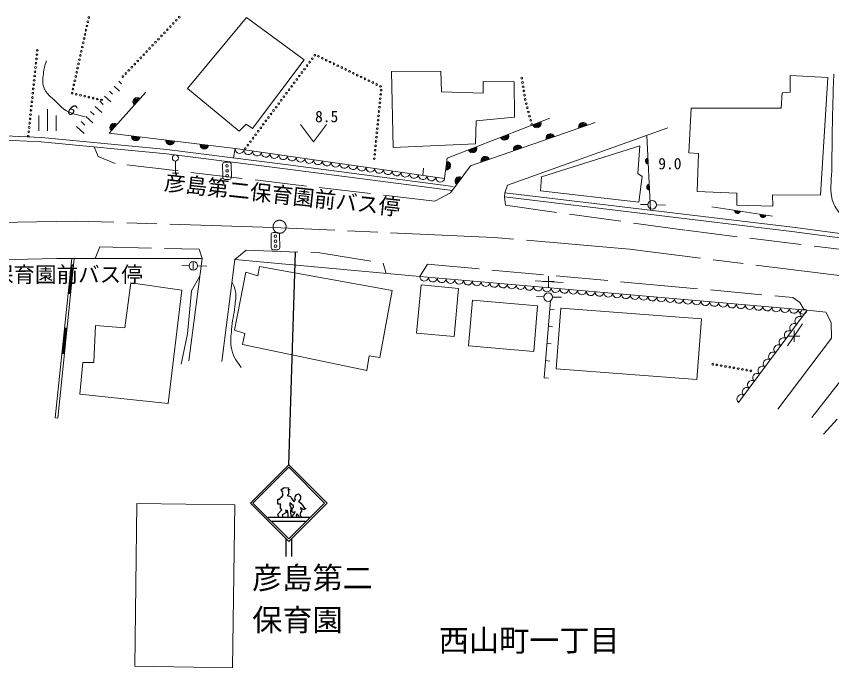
# Model space of a CAD drawing. Units: millimetres, scale not verified. Extents: x 40000 to 680000, y 20000 to 380000.
# Drawn here: x 336900 to 431534, y 237253 to 312841 of the extents above; entities that cross this region are included whole.
import ezdxf
from ezdxf.enums import TextEntityAlignment as Align

# ---------------------------------------------------------------- set-up
doc = ezdxf.new("R2010")
doc.units = ezdxf.units.MM
doc.header["$LTSCALE"] = 1000
doc.linetypes.add('CHAIN', pattern=[18.5, 12, -1.5, 3.5, -1.5])
doc.linetypes.add('DASHED', pattern=[7.5, 6, -1.5])
for name, color, linetype, lineweight in [('M-BMK', 2, 'CHAIN', 13), ('M-STR-STRC', 7, 'Continuous', 25), ('M-WORK', 1, 'Continuous', 13)]:
    doc.layers.add(name, color=color, linetype=linetype, lineweight=lineweight)
doc.layers.add('M-BMK-HTXT', color=7, linetype='Continuous')
doc.styles.add('ＭＳ ゴシック', font='')
doc.styles.get('ＭＳ ゴシック').set_extended_font_data('MS Gothic')

# ---------------------------------------------------------------- blocks, each defined once
blk = doc.blocks.new('plus')
at = {"color": 0, "linetype": 'Continuous', "lineweight": -2}
for p, q in [((-1.25, 0), (1.25, 0)), ((0, -1.25), (0, 1.25))]:
    blk.add_line(p, q, dxfattribs=at)

msp = doc.modelspace()

# ---------------------------------------------------------------- linework, layer by layer
at = {"layer": 'M-BMK'}
for p, q in [((343781, 289081), (314967, 288606)), ((366705, 288345), (343781, 289081)), ((392331, 287181), (366705, 288345)), ((408058, 285809), (392331, 287181)), ((434655, 282485), (408058, 285809))]:
    msp.add_line(p, q, dxfattribs=at)
msp.add_circle((367458, 288418), 756, dxfattribs=at)
at = {"layer": 'M-STR-STRC'}
for p, q in [((368527, 260810), (369316, 285486)), ((367611, 257883), (367978, 258165)), ((367611, 257883), (367780, 257656)), ((367978, 258165), (368487, 258137)), ((368428, 257875), (368685, 257939)), ((368487, 258137), (368462, 257958)), ((368462, 257958), (368685, 257939)), ((367243, 256822), (367469, 256822)), ((367243, 256228), (367243, 256822)), ((367469, 256822), (367554, 256992)), ((367554, 256992), (367752, 257133)), ((367752, 257133), (367865, 257303)), ((368349, 257251), (368714, 257105)), ((368714, 257105), (368827, 256879)), ((368827, 256879), (369138, 256483)), ((369138, 256483), (369265, 256737)), ((369653, 256583), (369930, 256341)), ((367611, 256228), (367243, 256228)), ((367243, 255068), (367724, 255578)), ((367554, 256058), (367611, 256228)), ((367554, 255775), (367554, 256058)), ((367724, 255578), (367554, 255775)), ((368148, 255521), (368318, 255549)), ((368148, 255521), (368269, 255255)), ((368318, 255549), (368431, 255012)), ((368657, 256369), (368629, 256115)), ((368629, 256115), (368770, 255832)), ((369081, 256030), (368657, 256369)), ((368770, 255832), (368742, 255295)), ((368912, 255775), (369053, 255860)), ((368912, 255323), (368912, 255775)), ((369053, 255860), (369081, 256030)), ((369873, 255860), (370100, 255691)), ((369873, 255860), (369930, 255606)), ((369930, 256341), (370100, 256115)), ((369930, 255606), (370043, 255436)), ((370100, 256115), (370298, 255804)), ((370100, 255691), (370326, 255606)), ((370298, 255804), (370495, 255719)), ((370495, 255719), (370326, 255606)), ((366135, 254721), (370918, 254721)), ((367350, 254721), (367243, 255068)), ((368269, 255255), (367752, 254984)), ((367752, 254984), (367780, 254842)), ((367780, 254842), (367841, 254721)), ((368431, 255012), (368431, 254721)), ((368742, 255295), (368770, 254899)), ((368770, 254899), (368968, 254814)), ((368997, 255266), (368912, 255323)), ((368968, 254814), (369053, 255068)), ((369251, 255323), (368997, 255266)), ((369053, 255068), (369110, 255068)), ((369110, 255068), (369251, 255323)), ((369477, 255097), (369364, 254842)), ((369364, 254842), (369506, 254729)), ((369477, 255097), (369619, 254955)), ((369619, 254955), (369675, 254814)), ((369675, 254814), (369652, 254721)), ((369873, 255266), (369845, 255097)), ((369845, 255097), (369845, 254927)), ((369845, 254927), (370051, 254721)), ((370043, 255436), (369873, 255266)), ((366598, 254259), (370456, 254259)), ((368177, 252250), (368177, 250150)), ((368877, 250150), (368877, 252250))]:
    msp.add_line(p, q, dxfattribs=at)
for points in [[(368527, 251900), (372982, 256355), (368527, 260810), (364072, 256355)], [(368527, 252197), (372685, 256355), (368527, 260513), (364369, 256355)]]:
    msp.add_lwpolyline(points, close=True, dxfattribs=at)
for centre, radius, start, end in [((368145, 257557), 378, 164.75594, 222.23553), ((368159, 257592), 390, 299.04044, 46.48399), ((369627, 256953), 421, 86.87419, 210.82927), ((369506, 256978), 421, 290.50374, 70.00611)]:
    msp.add_arc(centre, radius, start, end, dxfattribs=at)
at = {"layer": 'M-WORK'}
for p, q in [((363611, 312720), (356786, 304452)), ((370296, 307795), (363611, 312720)), ((364315, 299832), (370296, 307795)), ((380428, 306423), (386162, 306493)), ((380639, 297627), (380428, 306423)), ((386162, 306493), (386233, 304065)), ((426715, 304044), (426715, 305967)), ((426715, 305967), (431093, 305733)), ((431093, 305733), (430253, 292074)), ((348243, 304737), (348890, 304136)), ((348788, 305323), (349111, 305022)), ((391088, 303925), (391088, 305262)), ((391088, 305262), (394676, 305226)), ((394676, 305226), (394712, 301145)), ((347699, 304151), (348050, 303824)), ((356786, 304452), (362782, 299504)), ((386233, 304065), (391088, 303925)), ((425668, 302183), (425777, 303966)), ((425777, 303966), (426715, 304044)), ((346609, 302979), (346990, 302625)), ((347154, 303565), (347857, 302911)), ((340532, 299562), (340532, 302062)), ((346065, 302393), (346825, 301686)), ((414949, 297000), (415234, 302175)), ((415234, 302175), (425668, 302183)), ((339532, 299562), (339532, 301312)), ((341532, 299562), (341532, 301312)), ((344976, 301221), (345793, 300461)), ((345520, 301807), (345929, 301427)), ((394712, 301145), (390279, 300723)), ((312818, 300005), (339835, 298776)), ((343887, 300048), (344760, 299236)), ((344431, 300634), (344868, 300228)), ((362782, 299504), (363564, 300332)), ((363564, 300332), (364315, 299832)), ((369901, 300269), (371401, 298269)), ((371401, 298269), (372901, 300269)), ((390279, 300723), (390208, 298049)), ((313976, 299403), (339799, 298277)), ((412502, 299887), (393926, 293250)), ((339799, 298277), (354329, 296870)), ((339835, 298776), (354384, 297367)), ((410081, 299023), (410491, 290349)), ((354384, 297367), (368465, 295607)), ((362313, 297504), (386612, 294033)), ((390208, 298049), (380639, 297627)), ((397843, 294232), (409273, 297828)), ((409273, 297828), (409038, 294607)), ((354329, 296870), (368402, 295111)), ((416075, 296929), (414949, 297000)), ((415934, 292496), (416075, 296929)), ((355360, 294650), (355360, 296050)), ((360849, 295662), (360867, 294162)), ((361596, 295921), (361096, 295915)), ((361866, 294174), (361849, 295674)), ((368465, 295607), (387605, 293109)), ((355010, 294650), (355710, 294650)), ((368402, 295111), (387541, 292613)), ((384099, 294392), (384147, 295231)), ((409038, 294607), (409523, 294248)), ((361119, 293915), (361619, 293921)), ((397733, 292606), (397843, 294232)), ((409523, 294248), (409148, 291277)), ((393926, 293250), (393607, 292376)), ((409148, 291277), (397733, 292606)), ((420508, 292321), (415934, 292496)), ((393548, 291880), (426909, 287874)), ((393607, 292376), (426969, 288370)), ((420508, 290913), (420508, 292321)), ((430253, 292074), (424659, 292109)), ((424659, 292109), (424694, 290808)), ((410236, 290988), (409362, 291015)), ((411202, 290958), (412260, 290942)), ((417633, 290724), (424669, 289634)), ((424694, 290808), (420508, 290913)), ((367212, 287749), (366712, 287743)), ((426904, 287875), (432462, 287144)), ((426969, 288370), (432528, 287639)), ((366465, 287490), (366483, 285990)), ((367482, 286002), (367465, 287502)), ((366735, 285743), (367235, 285749)), ((324867, 284414), (341590, 284719)), ((341429, 266253), (343329, 284719)), ((341590, 284719), (358477, 284719)), ((341727, 266223), (343627, 284688)), ((343329, 284719), (343627, 284688)), ((356973, 283903), (356099, 283930)), ((358477, 284719), (356929, 272875)), ((357443, 283379), (357443, 284379)), ((362257, 284611), (360744, 272790)), ((383731, 282651), (362257, 284611)), ((342972, 280671), (343280, 283655)), ((343032, 280665), (343339, 283649)), ((343092, 280659), (343399, 283643)), ((343152, 280653), (343459, 283637)), ((343518, 283631), (343220, 283661)), ((357939, 283872), (358997, 283857)), ((362229, 276438), (363531, 283157)), ((363531, 283157), (364938, 282735)), ((364938, 282735), (365114, 283826)), ((365114, 283826), (380524, 281011)), ((357234, 280990), (358209, 282668)), ((397123, 282143), (400360, 281955)), ((349509, 276686), (350177, 281928)), ((350177, 281928), (356123, 281048)), ((342913, 280677), (343211, 280646)), ((356123, 281048), (354540, 267926)), ((356765, 275994), (357234, 280990)), ((380524, 281011), (379081, 273236)), ((398165, 280281), (397291, 280308)), ((399131, 280251), (400189, 280235)), ((398155, 270887), (398893, 279829)), ((398813, 278860), (399311, 278819)), ((428685, 278742), (430837, 278490)), ((430837, 278490), (431470, 277317)), ((429230, 266272), (437908, 277452)), ((431470, 277317), (431517, 275488)), ((342256, 273708), (342563, 276692)), ((342316, 273702), (342623, 276686)), ((342375, 273695), (342682, 276680)), ((342435, 273689), (342742, 276674)), ((342802, 276667), (342503, 276698)), ((345885, 272675), (346096, 276967)), ((346096, 276967), (349509, 276686)), ((363425, 276015), (362229, 276438)), ((398649, 276867), (399147, 276826)), ((426422, 274594), (428142, 277159)), ((356038, 272476), (356765, 275994)), ((363144, 274749), (363425, 276015)), ((431517, 275488), (425267, 267267)), ((377568, 271723), (363144, 274749)), ((398484, 274874), (398983, 274833)), ((342196, 273714), (342495, 273683)), ((344267, 268981), (344619, 272675)), ((344619, 272675), (345885, 272675)), ((377850, 273447), (377568, 271723)), ((379081, 273236), (377850, 273447)), ((398320, 272881), (398818, 272839)), ((398155, 270887), (398654, 270846)), ((354540, 267926), (344267, 268981)), ((341429, 266253), (341727, 266223)), ((432150, 266078), (430578, 264365))]:
    msp.add_line(p, q, dxfattribs=at)
for points in [[(351946, 304024), (347678, 299287), (362313, 297504), (362120, 296400)], [(386612, 294033), (386911, 296361), (398826, 301005)], [(404080, 300512), (389632, 295493), (387286, 292350)], [(383731, 282651), (405090, 280806), (428685, 278742), (420734, 268023)]]:
    msp.add_lwpolyline(points, dxfattribs=at)
at = {"layer": 'M-WORK', "linetype": 'DASHED'}
for points in [[(387286, 292350), (385469, 291377), (348387, 295774), (346417, 296583), (345946, 297682)], [(393607, 292376), (393548, 291880), (393671, 290915), (414608, 288007), (442918, 284502), (483078, 277114), (500703, 273315), (517432, 270359), (518329, 270518), (518646, 271520)], [(346043, 284719), (346606, 286080), (358130, 285814), (358477, 284719)], [(362257, 284611), (363570, 285690), (372131, 285385), (379472, 284213), (379844, 283006)], [(383731, 282651), (384632, 284072), (409986, 281773), (427014, 280202), (427835, 279616), (428345, 278772)]]:
    msp.add_lwpolyline(points, dxfattribs=at)
at = {"layer": 'M-WORK'}
for points in [[(383876, 281669), (388215, 281271), (387702, 275684), (383363, 276083)], [(389857, 279910), (397409, 279254), (396947, 273934), (389394, 274591)], [(400085, 278971), (416409, 277739), (415878, 270704), (399554, 271935)], [(350638, 237411), (361984, 237253), (362248, 256143), (350902, 256301)]]:
    msp.add_lwpolyline(points, close=True, dxfattribs=at)
for centre, radius in [((345201, 312207), 100), ((345308, 312695), 100), ((355464, 312378), 100), ((355808, 312741), 100), ((345093, 311718), 100), ((354433, 311289), 100), ((354777, 311652), 100), ((355121, 312015), 100), ((344877, 310742), 100), ((344985, 311230), 100), ((353745, 310563), 100), ((354089, 310926), 100), ((344661, 309766), 100), ((344769, 310254), 100), ((352714, 309474), 100), ((353058, 309837), 100), ((353401, 310200), 100), ((339339, 308891), 100), ((344445, 308789), 100), ((344553, 309277), 100), ((352026, 308748), 100), ((352370, 309111), 100), ((339234, 307896), 100), ((339286, 308394), 100), ((344230, 307813), 100), ((344337, 308301), 100), ((350995, 307659), 100), ((351338, 308022), 100), ((351682, 308385), 100), ((370943, 307522), 100), ((371241, 307923), 100), ((371540, 308324), 100), ((371968, 308197), 100), ((372418, 307979), 100), ((372868, 307762), 100), ((373318, 307544), 100), ((339128, 306902), 100), ((339181, 307399), 100), ((344014, 306836), 100), ((344122, 307324), 100), ((349963, 306570), 100), ((350307, 306933), 100), ((350651, 307296), 100), ((370345, 306720), 100), ((370644, 307121), 100), ((373768, 307326), 100), ((374218, 307108), 100), ((374668, 306891), 100), ((375119, 306673), 100), ((339023, 305908), 100), ((339076, 306405), 100), ((343798, 305860), 100), ((343906, 306348), 100), ((349275, 305844), 100), ((349619, 306207), 100), ((369748, 305918), 100), ((370047, 306319), 100), ((375569, 306455), 100), ((376019, 306238), 100), ((376469, 306020), 100), ((376919, 305802), 100), ((377369, 305584), 100), ((395566, 305663), 100), ((338918, 304913), 100), ((338971, 305410), 100), ((343582, 304883), 100), ((343690, 305372), 100), ((368852, 304715), 100), ((369151, 305116), 100), ((369450, 305517), 100), ((377819, 305367), 100), ((378269, 305149), 100), ((378719, 304931), 100), ((379169, 304713), 100), ((395646, 305169), 100), ((395726, 304676), 100), ((338813, 303919), 100), ((338865, 304416), 100), ((343378, 303914), 100), ((343474, 304395), 100), ((343866, 303802), 100), ((344353, 303690), 100), ((368255, 303913), 100), ((368554, 304314), 100), ((379189, 303785), 100), ((379239, 304282), 100), ((395807, 304182), 100), ((395887, 303689), 100), ((338707, 302924), 100), ((338760, 303421), 100), ((344840, 303578), 100), ((345327, 303466), 100), ((345815, 303354), 100), ((346302, 303242), 100), ((346789, 303130), 100), ((367658, 303111), 100), ((367957, 303512), 100), ((379090, 302790), 100), ((379139, 303287), 100), ((395967, 303195), 100), ((338602, 301930), 100), ((338655, 302427), 100), ((366762, 301908), 100), ((367061, 302309), 100), ((367359, 302710), 100), ((378990, 301795), 100), ((379040, 302292), 100), ((396084, 302709), 100), ((396213, 302226), 100), ((338497, 300935), 100), ((338549, 301433), 100), ((366165, 301106), 100), ((366463, 301507), 100), ((378941, 301297), 100), ((396342, 301743), 100), ((396471, 301260), 100), ((338391, 299941), 100), ((338444, 300438), 100), ((365269, 299903), 100), ((365568, 300304), 100), ((365866, 300705), 100), ((378841, 300302), 100), ((378891, 300800), 100), ((396600, 300777), 100), ((396729, 300294), 100), ((338286, 298946), 100), ((338339, 299444), 100), ((364672, 299100), 100), ((364970, 299501), 100), ((378742, 299307), 100), ((378791, 299805), 100), ((364075, 298298), 100), ((364373, 298699), 100), ((378642, 298312), 100), ((378692, 298810), 100), ((363477, 297496), 100), ((363776, 297897), 100), ((378543, 297317), 100), ((378593, 297815), 100), ((355360, 296400), 350), ((378443, 296322), 100), ((378493, 296820), 100), ((361351, 295493), 150), ((361358, 294918), 150), ((361364, 294343), 150), ((410706, 290964), 500), ((366967, 287321), 150), ((366974, 286746), 150), ((366980, 286171), 150), ((357443, 283879), 500), ((398635, 280257), 500), ((417724, 272477), 100), ((418216, 272390), 100), ((418709, 272303), 100), ((419201, 272216), 100), ((419694, 272130), 100), ((420186, 272043), 100), ((420678, 271956), 100), ((421171, 271869), 100), ((421663, 271783), 100), ((422156, 271696), 100)]:
    msp.add_circle(centre, radius, dxfattribs=at)
for centre, radius, start, end in [((350942, 302910), 500, 47.98146, 227.98146), ((350942, 302910), 400, 47.98146, 227.98146), ((350942, 302910), 300, 47.98146, 227.98146), ((350942, 302910), 200, 47.98146, 227.98146), ((350942, 302910), 100, 47.98146, 227.98146), ((348265, 299938), 500, 47.98146, 227.98146), ((348265, 299938), 400, 47.98146, 227.98146), ((348265, 299938), 300, 47.98146, 227.98146), ((348265, 299938), 200, 47.98146, 227.98146), ((348265, 299938), 100, 47.98146, 227.98146), ((397303, 300411), 500, 201.29404, 21.29404), ((397303, 300411), 400, 201.29404, 21.29404), ((397303, 300411), 300, 201.29404, 21.29404), ((397303, 300411), 200, 201.29404, 21.29404), ((397303, 300411), 100, 201.29404, 21.29404), ((402663, 300020), 500, 19.15736, 199.15736), ((402663, 300020), 400, 19.15736, 199.15736), ((402663, 300020), 300, 19.15736, 199.15736), ((402663, 300020), 200, 19.15736, 199.15736), ((402663, 300020), 100, 19.15736, 199.15736), ((393576, 298958), 500, 201.29404, 21.29404), ((393576, 298958), 400, 201.29404, 21.29404), ((393576, 298958), 300, 201.29404, 21.29404), ((398884, 298707), 500, 19.15736, 199.15736), ((398884, 298707), 400, 19.15736, 199.15736), ((350778, 298909), 500, 173.05587, 353.05587), ((350778, 298909), 400, 173.05587, 353.05587), ((350778, 298909), 300, 173.05587, 353.05587), ((350778, 298909), 200, 173.05587, 353.05587), ((350778, 298909), 100, 173.05587, 353.05587), ((354748, 298425), 500, 173.05587, 353.05587), ((354748, 298425), 400, 173.05587, 353.05587), ((354748, 298425), 300, 173.05587, 353.05587), ((354748, 298425), 200, 173.05587, 353.05587), ((354748, 298425), 100, 173.05587, 353.05587), ((393576, 298958), 200, 201.29404, 21.29404), ((393576, 298958), 100, 201.29404, 21.29404), ((398884, 298707), 300, 19.15736, 199.15736), ((398884, 298707), 200, 19.15736, 199.15736), ((398884, 298707), 100, 19.15736, 199.15736), ((358719, 297942), 500, 173.05587, 353.05587), ((358719, 297942), 400, 173.05587, 353.05587), ((358719, 297942), 300, 173.05587, 353.05587), ((358719, 297942), 200, 173.05587, 353.05587), ((358719, 297942), 100, 173.05587, 353.05587), ((362821, 297443), 512, 173.1573, 350.58249), ((363834, 297298), 512, 173.1573, 350.58249), ((364846, 297154), 512, 173.1573, 350.58249), ((389849, 297506), 500, 201.29404, 21.29404), ((389849, 297506), 400, 201.29404, 21.29404), ((389849, 297506), 300, 201.29404, 21.29404), ((389849, 297506), 200, 201.29404, 21.29404), ((389849, 297506), 100, 201.29404, 21.29404), ((395106, 297395), 500, 19.15736, 199.15736), ((395106, 297395), 400, 19.15736, 199.15736), ((395106, 297395), 300, 19.15736, 199.15736), ((395106, 297395), 200, 19.15736, 199.15736), ((395106, 297395), 100, 19.15736, 199.15736), ((365858, 297009), 512, 173.1573, 350.58249), ((366871, 296865), 512, 173.1573, 350.58249), ((367883, 296720), 512, 173.1573, 350.58249), ((368896, 296575), 512, 173.1573, 350.58249), ((369908, 296431), 512, 173.1573, 350.58249), ((370921, 296286), 512, 173.1573, 350.58249), ((391327, 296082), 500, 19.15736, 199.15736), ((391327, 296082), 400, 19.15736, 199.15736), ((391327, 296082), 300, 19.15736, 199.15736), ((391327, 296082), 200, 19.15736, 199.15736), ((410277, 296029), 354, 101.50392, 263.90909), ((410277, 296029), 283, 103.72796, 261.68506), ((410277, 296029), 212, 107.47428, 257.93873), ((361099, 295665), 250, 90.67531, 180.67531), ((361599, 295671), 250, 0.67531, 90.67531), ((371933, 296141), 512, 173.1573, 350.58249), ((372946, 295997), 512, 173.1573, 350.58249), ((373958, 295852), 512, 173.1573, 350.58249), ((374970, 295707), 512, 173.1573, 350.58249), ((375983, 295563), 512, 173.1573, 350.58249), ((376995, 295418), 512, 173.1573, 350.58249), ((378008, 295274), 512, 173.1573, 350.58249), ((386803, 295521), 500, 262.67968, 82.67968), ((386803, 295521), 400, 262.67968, 82.67968), ((386803, 295521), 300, 262.67968, 82.67968), ((386803, 295521), 200, 262.67968, 82.67968), ((386803, 295521), 100, 262.67968, 82.67968), ((391327, 296082), 100, 19.15736, 199.15736), ((410277, 296029), 142, 115.18601, 250.227), ((410277, 296029), 100, 125.50367, 239.90934), ((379020, 295129), 512, 173.1573, 350.58249), ((380033, 294984), 512, 173.1573, 350.58249), ((381045, 294840), 512, 173.1573, 350.58249), ((382058, 294695), 512, 173.1573, 350.58249), ((383070, 294550), 512, 173.1573, 350.58249), ((384083, 294406), 512, 173.1573, 350.58249), ((385095, 294261), 512, 173.1573, 350.58249), ((361116, 294165), 250, 180.67531, 270.67531), ((361616, 294171), 250, 270.67531, 0.67531), ((386107, 294117), 512, 173.1573, 350.58249), ((388313, 293726), 500, 53.26717, 233.26717), ((388313, 293726), 400, 53.26717, 233.26717), ((388313, 293726), 300, 53.26717, 233.26717), ((388313, 293726), 200, 53.26717, 233.26717), ((388313, 293726), 100, 53.26717, 233.26717), ((410419, 293032), 354, 101.50392, 263.90909), ((410419, 293032), 283, 103.72796, 261.68506), ((410419, 293032), 212, 107.47428, 257.93873), ((410419, 293032), 142, 115.18601, 250.227), ((410419, 293032), 100, 125.50367, 239.90934), ((420606, 290318), 354, 179.98668, 342.39186), ((420606, 290318), 283, 182.21072, 340.16782), ((420606, 290318), 212, 185.95704, 336.42149), ((420606, 290318), 142, 193.66877, 328.70976), ((420606, 290318), 100, 203.98644, 318.3921), ((423570, 289859), 354, 179.98668, 342.39186), ((423570, 289859), 283, 182.21072, 340.16782), ((423570, 289859), 212, 185.95704, 336.42149), ((423570, 289859), 142, 193.66877, 328.70976), ((423570, 289859), 100, 203.98644, 318.3921), ((366715, 287493), 250, 90.67531, 180.67531), ((367215, 287499), 250, 0.67531, 90.67531), ((366733, 285993), 250, 180.67531, 270.67531), ((367232, 285999), 250, 270.67531, 0.67531), ((384240, 282618), 511, 176.24724, 353.87844), ((385258, 282530), 511, 176.24724, 353.87844), ((386275, 282442), 511, 176.24724, 353.87844), ((387292, 282354), 511, 176.24724, 353.87844), ((388309, 282266), 511, 176.24724, 353.87844), ((389326, 282178), 511, 176.24724, 353.87844), ((390343, 282090), 511, 176.24724, 353.87844), ((391360, 282003), 511, 176.24724, 353.87844), ((392377, 281915), 511, 176.24724, 353.87844), ((393394, 281827), 511, 176.24724, 353.87844), ((394411, 281739), 511, 176.24724, 353.87844), ((395429, 281651), 511, 176.24724, 353.87844), ((396446, 281563), 511, 176.24724, 353.87844), ((397463, 281475), 511, 176.24724, 353.87844), ((398480, 281388), 511, 176.24724, 353.87844), ((399497, 281300), 511, 176.24724, 353.87844), ((400514, 281212), 511, 176.24724, 353.87844), ((401531, 281124), 511, 176.24724, 353.87844), ((402548, 281036), 511, 176.24724, 353.87844), ((403565, 280948), 511, 176.24724, 353.87844), ((404582, 280860), 511, 176.24724, 353.87844), ((405604, 280776), 515, 176.6825, 353.31904), ((406630, 280686), 515, 176.6825, 353.31904), ((407656, 280597), 515, 176.6825, 353.31904), ((408682, 280507), 515, 176.6825, 353.31904), ((409708, 280417), 515, 176.6825, 353.31904), ((410734, 280327), 515, 176.6825, 353.31904), ((411760, 280238), 515, 176.6825, 353.31904), ((412785, 280148), 515, 176.6825, 353.31904), ((413811, 280058), 515, 176.6825, 353.31904), ((414837, 279968), 515, 176.6825, 353.31904), ((415863, 279879), 515, 176.6825, 353.31904), ((416889, 279789), 515, 176.6825, 353.31904), ((417915, 279699), 515, 176.6825, 353.31904), ((418941, 279610), 515, 176.6825, 353.31904), ((419967, 279520), 515, 176.6825, 353.31904), ((420992, 279430), 515, 176.6825, 353.31904), ((422018, 279340), 515, 176.6825, 353.31904), ((423044, 279251), 515, 176.6825, 353.31904), ((424070, 279161), 515, 176.6825, 353.31904), ((425096, 279071), 515, 176.6825, 353.31904), ((426122, 278981), 515, 176.6825, 353.31904), ((427148, 278892), 515, 176.6825, 353.31904), ((428174, 278802), 515, 176.6825, 353.31904), ((428390, 278322), 514, 54.93582, 231.92855), ((427779, 277497), 514, 54.93582, 231.92855), ((426555, 275848), 514, 54.93582, 231.92855), ((427167, 276673), 514, 54.93582, 231.92855), ((425944, 275024), 514, 54.93582, 231.92855), ((425332, 274199), 514, 54.93582, 231.92855), ((424720, 273375), 514, 54.93582, 231.92855), ((424109, 272550), 514, 54.93582, 231.92855), ((423497, 271726), 514, 54.93582, 231.92855), ((422886, 270901), 514, 54.93582, 231.92855), ((421662, 269252), 514, 54.93582, 231.92855), ((422274, 270077), 514, 54.93582, 231.92855), ((421051, 268428), 514, 54.93582, 231.92855)]:
    msp.add_arc(centre, radius, start, end, dxfattribs=at)
for points, knots in [([(344859, 301181), (343611, 301539), (342979, 301562), (342115, 302342), (341956, 302485), (341878, 302576), (341728, 302729), (341109, 303361), (340596, 303601), (340180, 304382), (339850, 305003), (339973, 305476), (340039, 306176), (340096, 306780), (340170, 307034), (340391, 307689)], [0, 0, 0, 0, 1, 1, 1, 2, 2, 2, 3, 3, 3, 4, 4, 4, 5, 5, 5, 5]), ([(431767, 306123), (431632, 300908), (431572, 299563), (431556, 295357), (431550, 293956), (431311, 293149), (431556, 291769), (431668, 291131), (431870, 290785), (432259, 290268), (432688, 289698), (433008, 289522), (433679, 289120)], [0, 0, 0, 0, 1, 1, 1, 2, 2, 2, 3, 3, 3, 4, 4, 4, 4]), ([(361928, 282041), (362160, 281569), (362235, 281366), (362327, 280906), (362457, 280258), (362315, 279874), (362257, 279217), (362161, 278139), (361954, 277552), (361881, 276473), (361830, 275705), (361714, 275263), (361834, 274503), (361998, 273467), (362362, 273031), (363007, 272087)], [0, 0, 0, 0, 1, 1, 1, 2, 2, 2, 3, 3, 3, 4, 4, 4, 5, 5, 5, 5])]:
    msp.add_open_spline(points, degree=3, knots=knots, dxfattribs=at)

# ---------------------------------------------------------------- block references
at = {"layer": 'M-WORK', "xscale": 520, "yscale": 520}
for p in [(398663, 282054), (427180, 275725)]:
    msp.add_blockref('plus', p, dxfattribs=at)

# ---------------------------------------------------------------- texts
at = {"layer": 'M-BMK-HTXT', "style": 'ＭＳ ゴシック'}
msp.add_text('西山町一丁目', height=2566, dxfattribs=at).set_placement((385927, 238377), align=Align.BOTTOM_LEFT)
at = {"layer": 'M-STR-STRC', "style": 'ＭＳ ゴシック'}
for s, p in [('彦島第二', (364277, 245620)), ('保育園', (364277, 240752))]:
    msp.add_text(s, height=2566, dxfattribs=at).set_placement(p, align=Align.BOTTOM_LEFT)
at = {"layer": 'M-WORK', "style": 'ＭＳ ゴシック'}
for s, height, rotation, p in [('6', 1320, 320.906, (342409, 301451)), ('彦島第二保育園前バス停', 1833, 353.839, (353937, 292129))]:
    msp.add_text(s, height=height, rotation=rotation, dxfattribs=at).set_placement(p, align=Align.BOTTOM_LEFT)
for s, height, p in [('8.5', 1320, (371572, 300156)), ('9.0', 1320, (411407, 294694)), ('彦島第二保育園前バス停', 1833, (324068, 281417))]:
    msp.add_text(s, height=height, dxfattribs=at).set_placement(p, align=Align.BOTTOM_LEFT)

doc.saveas('drawing.dxf')
